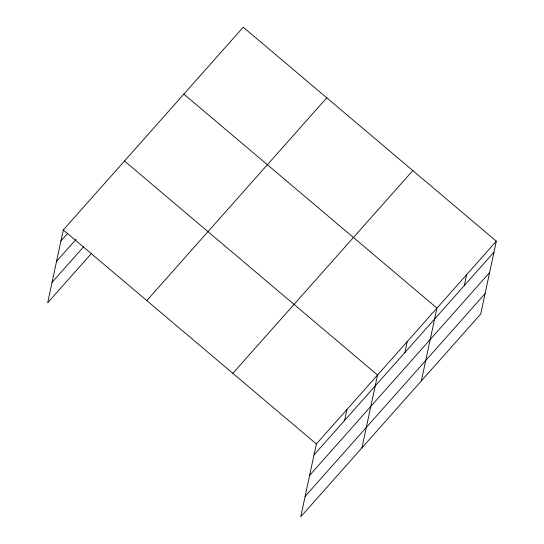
<?xml version="1.0" encoding="UTF-8"?>
<svg xmlns="http://www.w3.org/2000/svg" width="544" height="544" viewBox="0 0 544 544"><rect width="100%" height="100%" fill="white"/><g stroke="black" fill="none" stroke-linecap="round" stroke-linejoin="round"><path stroke-width="0.82" d="M496.332 241.196L316.356 443.958L300.744 516.8L480.719 314.038L496.332 241.196L243.256 27.2L63.281 229.962L47.668 302.804L91.616 253.293M344.604 420.444L346.95 409.489M361.93 447.862L377.55 375.02L124.474 161.024M404.899 352.512L407.245 341.564M421.328 380.95L436.941 308.108L183.865 94.112M464.29 285.6L466.636 274.652M60.935 240.917L67.612 233.396M56.556 261.338L76.024 239.401M52.047 282.377L83.756 246.656M146.798 300.58L326.774 97.818M232.839 373.34L412.821 170.578M314.01 454.913L493.986 252.144M309.631 475.334L489.607 272.571M305.116 496.38L485.098 293.61M63.281 229.962L316.356 443.958"/></g></svg>
